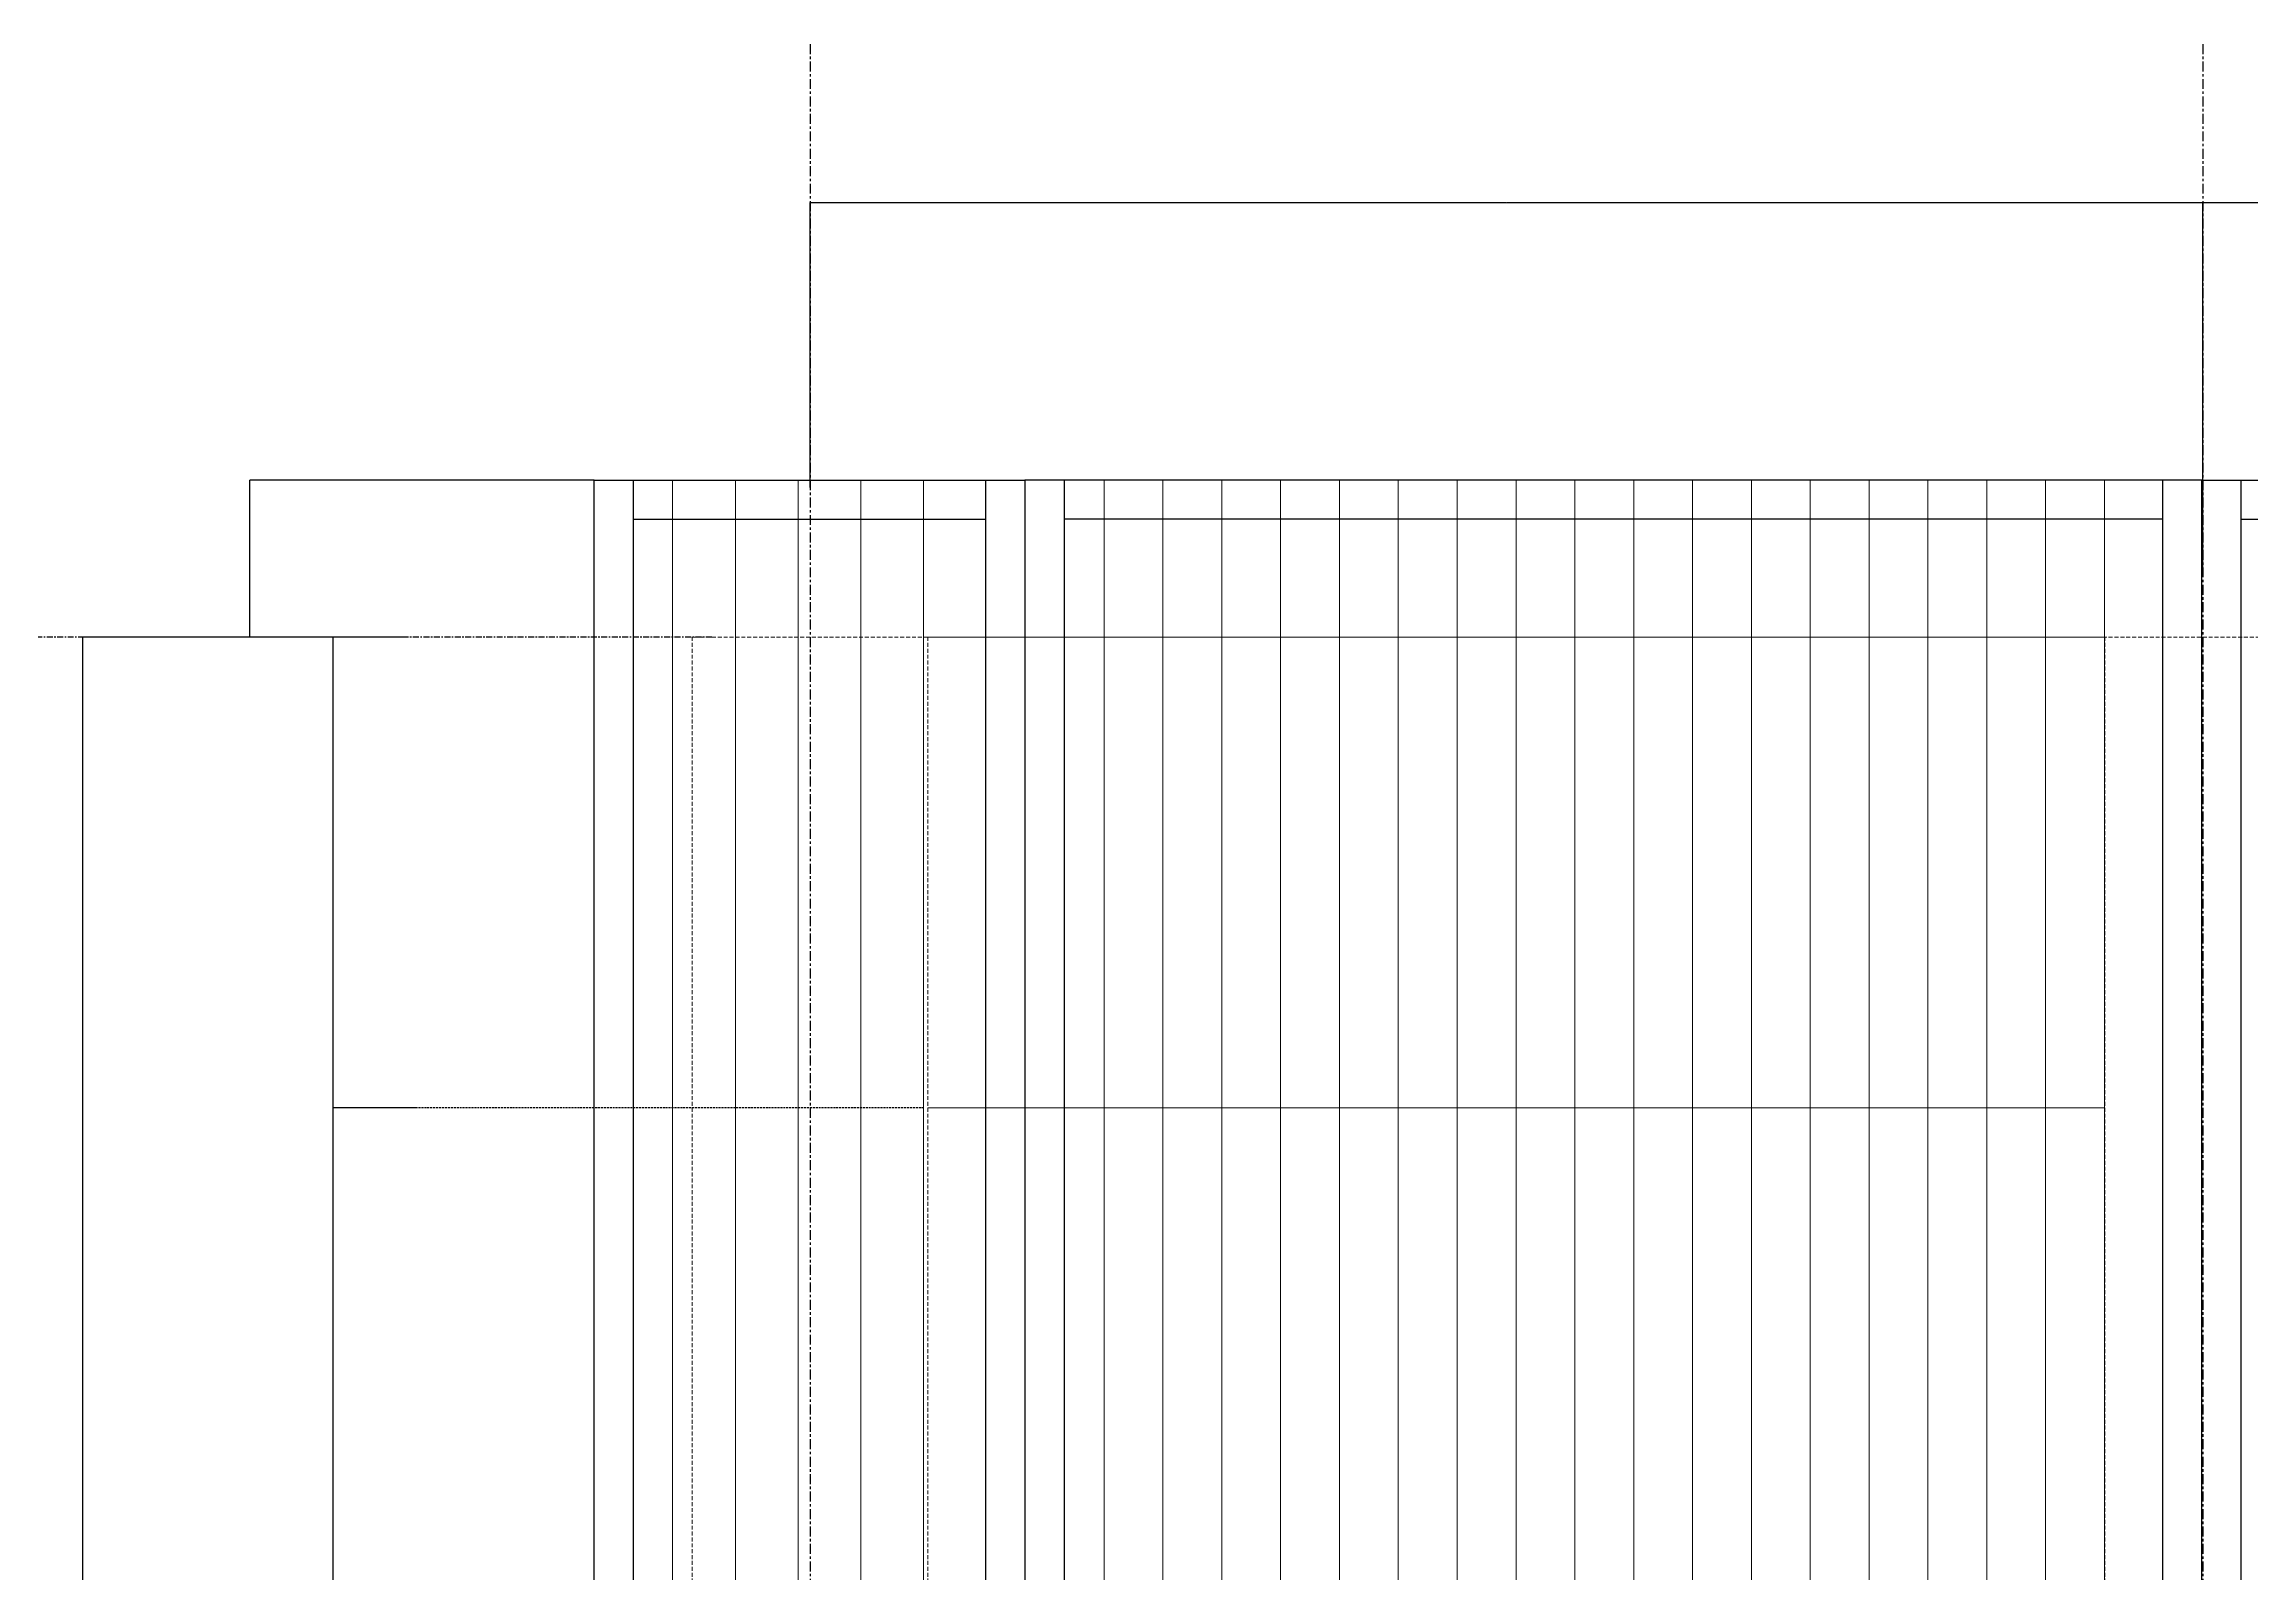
# Model space of a CAD drawing. Header units: millimetres. Extents: x 663313 to 1226001, y 1431724 to 1620898.
# Drawn here: x 796798 to 799611, y 1488214 to 1490164 of the extents above; entities that cross this region are included whole.
import ezdxf

# ---------------------------------------------------------------- set-up
doc = ezdxf.new("R2010")
doc.units = ezdxf.units.MM
for name, pattern in [('Grid Line', [22.225, 12.7, -3.175, 3.175, -3.175]), ('HIDDEN', [0.375, 0.25, -0.125]), ('XKITLINE00', [0])]:
    doc.linetypes.add(name, pattern=pattern)
doc.layers.get('Defpoints').update_dxf_attribs({"color": 140})
doc.layers.add('000 - 0_HIDE_OBJ_FRAMING_DEF_SUB', color=1, linetype='Continuous', plot=False)
for name, color, linetype, lineweight in [('A-FLOR-E', 2, 'Continuous', 9), ('A-GENM', 29, 'Continuous', 9), ('Part', 2, 'Continuous', 0)]:
    doc.layers.add(name, color=color, linetype=linetype, lineweight=lineweight)
doc.layers.add('DIM', color=1, linetype='Continuous')
doc.styles.add('Arial', font='arial.ttf')
doc.dimstyles.new('Dim - 40 - Cen', dxfattribs={"dimscale": 0.04, "dimtxt": 3, "dimasz": 1, "dimexe": 0, "dimexo": 2.5, "dimgap": 1.5, "dimtad": 1, "dimdec": 0, "dimlfac": 1000, "dimzin": 1, "dimdsep": 46, "dimtxsty": 'Arial', "dimblk": 'CEN1', "dimcen": 0.09, "dimclrd": 1, "dimclre": 49, "dimclrt": 3, "dimadec": 0, "dimazin": 0, "dimtfac": 1, "dimtdec": 0, "dimtix": 1, "dimtofl": 0, "dimtmove": 2, "dimatfit": 3, "dimfxl": 1, "dimtfill": 1, "dimtfillclr": 256, "dimtolj": 1, "dimtzin": 0, "dimarcsym": 0})
doc.dimstyles.new('Dim - 40 - End', dxfattribs={"dimscale": 0.04, "dimtxt": 3, "dimasz": 1, "dimexe": 0, "dimexo": 2.5, "dimgap": 1.5, "dimtad": 1, "dimdec": 0, "dimlfac": 1000, "dimzin": 1, "dimdsep": 46, "dimtxsty": 'Arial', "dimblk": 'END', "dimcen": 0.09, "dimclrd": 1, "dimclre": 49, "dimclrt": 3, "dimadec": 0, "dimazin": 0, "dimtfac": 1, "dimtdec": 0, "dimtix": 1, "dimtofl": 0, "dimtmove": 2, "dimatfit": 3, "dimfxl": 1, "dimtfill": 1, "dimtfillclr": 256, "dimtolj": 1, "dimtzin": 0, "dimarcsym": 0})

# ---------------------------------------------------------------- blocks, each defined once
blk = doc.blocks.new('GM_Louver Grill Vertical Z1 - Z Profile-18225337-ENT 4 ELE-4 sheet')
at = {"layer": 'A-GENM', "color": 39}
blk.add_line((131839.2, 105680), (131839.2, 110050), dxfattribs=at)
blk = doc.blocks.new('4')
at = {"layer": 'DIM'}
for p, q in [((128164.5, 105680), (128164.5, 110050)), ((128613.2, 110050), (128613.2, 105680)), ((128713.2, 110050), (128713.2, 105680)), ((130113.4, 105680), (130113.4, 110050)), ((130213.4, 105680), (130213.4, 110050)), ((128164.5, 110000), (128613.2, 110000)), ((130113.4, 110000), (128713.2, 110000)), ((130213.4, 110000), (131613.7, 110000))]:
    blk.add_line(p, q, dxfattribs=at)
for points in [[(128114.5, 110050), (128663.2, 110050), (128663.2, 105680), (128114.5, 105680)], [(130163.4, 110050), (128663.2, 110050), (128663.2, 105680), (130163.4, 105680)], [(130163.4, 110050), (131663.7, 110050), (131663.7, 105680), (130163.4, 105680)]]:
    blk.add_lwpolyline(points, close=True, dxfattribs=at)
at = {"layer": 'A-GENM'}
for p in [(-3624.8, 0), (-3544.8, 0), (-3464.9, 0), (-3384.9, 0), (-3305, 0), (-3075, 0), (-3000, 0), (-2925, 0), (-2850, 0), (-2775, 0), (-2700, 0), (-2625, 0), (-2550, 0), (-2475, 0), (-2400, 0), (-2325, 0), (-2250, 0), (-2175, 0), (-2100, 0), (-2025, 0), (-1950, 0), (-1875, 0), (-1800, 0)]:
    blk.add_blockref('GM_Louver Grill Vertical Z1 - Z Profile-18225337-ENT 4 ELE-4 sheet', p, dxfattribs=at)
blk = doc.blocks.new('CEN1')
at = {"color": 1}
for p, q in [((1.5, 0), (-1.5, 0)), ((0, 1.5), (0, -1.5))]:
    blk.add_line(p, q, dxfattribs=at)
at = {"color": 3}
blk.add_circle((0, 0), 0.75, dxfattribs=at)
blk = doc.blocks.new('*D3595')
at = {"layer": '000 - 0_HIDE_OBJ_FRAMING_DEF_SUB', "color": 49, "lineweight": -2, "transparency": 16777216}
for p, q in [((-3180, 110040.7), (-3180, 110403.7)), ((-1405, 109937.6), (-1405, 110403.7))]:
    blk.add_line(p, q, dxfattribs=at)
at = {"layer": '000 - 0_HIDE_OBJ_FRAMING_DEF_SUB', "color": 1, "lineweight": -2, "transparency": 16777216}
blk.add_line((-3180, 110403.7), (-1405, 110403.7), dxfattribs=at)
at = {"layer": 'Defpoints', "color": 0, "transparency": 16777216}
for p in [(-1405, 110403.7), (-3180, 110040.6), (-1405, 109937.5)]:
    blk.add_point(p, dxfattribs=at)
at = {"layer": '000 - 0_HIDE_OBJ_FRAMING_DEF_SUB', "color": 1, "lineweight": -2, "transparency": 16777216, "xscale": 0.04, "yscale": 0.04, "zscale": 0.04, "rotation": 180}
blk.add_blockref('CEN1', (-3180, 110403.7), dxfattribs=at)
at = {"layer": '000 - 0_HIDE_OBJ_FRAMING_DEF_SUB', "color": 1, "lineweight": -2, "transparency": 16777216, "xscale": 0.04, "yscale": 0.04, "zscale": 0.04}
blk.add_blockref('CEN1', (-1405, 110403.7), dxfattribs=at)
at = {"layer": '000 - 0_HIDE_OBJ_FRAMING_DEF_SUB', "color": 3, "transparency": 16777216, "insert": (-2292.5, 110403.8), "char_height": 0.12, "attachment_point": 5, "style": 'Arial', "bg_fill": 3, "box_fill_scale": 1.1, "bg_fill_color": 256, "bg_fill_true_color": 13158600, "bg_fill_transparency": 0}
blk.add_mtext('\\A1;1775000', dxfattribs=at)
blk = doc.blocks.new('*D3596')
at = {"layer": '000 - 0_HIDE_OBJ_FRAMING_DEF_SUB', "color": 49, "lineweight": -2, "transparency": 16777216}
for p, q in [((-1405, 109937.6), (-1405, 110403.7)), ((0, 110297.2), (0, 110403.7))]:
    blk.add_line(p, q, dxfattribs=at)
at = {"layer": '000 - 0_HIDE_OBJ_FRAMING_DEF_SUB', "color": 1, "lineweight": -2, "transparency": 16777216}
blk.add_line((-1405, 110403.7), (0, 110403.7), dxfattribs=at)
at = {"layer": 'Defpoints', "color": 0, "transparency": 16777216}
for p in [(0, 110403.7), (0, 110297.1), (-1405, 109937.5)]:
    blk.add_point(p, dxfattribs=at)
at = {"layer": '000 - 0_HIDE_OBJ_FRAMING_DEF_SUB', "color": 1, "lineweight": -2, "transparency": 16777216, "xscale": 0.04, "yscale": 0.04, "zscale": 0.04, "rotation": 180}
blk.add_blockref('CEN1', (-1405, 110403.7), dxfattribs=at)
at = {"layer": '000 - 0_HIDE_OBJ_FRAMING_DEF_SUB', "color": 1, "lineweight": -2, "transparency": 16777216, "xscale": 0.04, "yscale": 0.04, "zscale": 0.04}
blk.add_blockref('CEN1', (0, 110403.7), dxfattribs=at)
at = {"layer": '000 - 0_HIDE_OBJ_FRAMING_DEF_SUB', "color": 3, "transparency": 16777216, "insert": (-702.5, 110403.8), "char_height": 0.12, "attachment_point": 5, "style": 'Arial', "bg_fill": 3, "box_fill_scale": 1.1, "bg_fill_color": 256, "bg_fill_true_color": 13158600, "bg_fill_transparency": 0}
blk.add_mtext('\\A1;1405000', dxfattribs=at)
blk = doc.blocks.new('END')
at = {"color": 1}
for p, q in [((2, 0), (-2, 0)), ((0, 2), (0, -2))]:
    blk.add_line(p, q, dxfattribs=at)
at = {"color": 3}
blk.add_line((-1, -1), (1, 1), dxfattribs=at)
blk = doc.blocks.new('*D3603')
at = {"layer": '000 - 0_HIDE_OBJ_FRAMING_DEF_SUB', "color": 49, "lineweight": -2, "transparency": 16777216}
for p, q in [((-3682.1, 109250), (-3787.8, 109250)), ((-3682.1, 108540), (-3787.8, 108540))]:
    blk.add_line(p, q, dxfattribs=at)
at = {"layer": '000 - 0_HIDE_OBJ_FRAMING_DEF_SUB', "color": 1, "lineweight": -2, "transparency": 16777216}
blk.add_line((-3787.8, 108540), (-3787.8, 109250), dxfattribs=at)
at = {"layer": 'Defpoints', "color": 0, "transparency": 16777216}
for p in [(-3787.8, 109250), (-3682, 109250), (-3682, 108540)]:
    blk.add_point(p, dxfattribs=at)
at = {"layer": '000 - 0_HIDE_OBJ_FRAMING_DEF_SUB', "color": 1, "lineweight": -2, "transparency": 16777216, "xscale": 0.04, "yscale": 0.04, "zscale": 0.04}
for p, rotation in [((-3787.8, 109250), 90), ((-3787.8, 108540), 270)]:
    blk.add_blockref('END', p, dxfattribs=dict(at, rotation=rotation))
at = {"layer": '000 - 0_HIDE_OBJ_FRAMING_DEF_SUB', "color": 3, "transparency": 16777216, "insert": (-3787.9, 108895), "char_height": 0.12, "attachment_point": 5, "rotation": 90, "style": 'Arial', "bg_fill": 3, "box_fill_scale": 1.1, "bg_fill_color": 256, "bg_fill_true_color": 13158600, "bg_fill_transparency": 0}
blk.add_mtext('\\A1;710000', dxfattribs=at)
blk = doc.blocks.new('*D3604')
at = {"layer": '000 - 0_HIDE_OBJ_FRAMING_DEF_SUB', "color": 49, "lineweight": -2, "transparency": 16777216}
for p, q in [((-3695.1, 109850), (-3787.8, 109850)), ((-3695.1, 109250), (-3787.8, 109250))]:
    blk.add_line(p, q, dxfattribs=at)
at = {"layer": '000 - 0_HIDE_OBJ_FRAMING_DEF_SUB', "color": 1, "lineweight": -2, "transparency": 16777216}
blk.add_line((-3787.8, 109250), (-3787.8, 109850), dxfattribs=at)
at = {"layer": 'Defpoints', "color": 0, "transparency": 16777216}
for p in [(-3787.8, 109850), (-3695, 109850), (-3695, 109250)]:
    blk.add_point(p, dxfattribs=at)
at = {"layer": '000 - 0_HIDE_OBJ_FRAMING_DEF_SUB', "color": 1, "lineweight": -2, "transparency": 16777216, "xscale": 0.04, "yscale": 0.04, "zscale": 0.04}
for p, rotation in [((-3787.8, 109850), 90), ((-3787.8, 109250), 270)]:
    blk.add_blockref('END', p, dxfattribs=dict(at, rotation=rotation))
at = {"layer": '000 - 0_HIDE_OBJ_FRAMING_DEF_SUB', "color": 3, "transparency": 16777216, "insert": (-3787.9, 109550), "char_height": 0.12, "attachment_point": 5, "rotation": 90, "style": 'Arial', "bg_fill": 3, "box_fill_scale": 1.1, "bg_fill_color": 256, "bg_fill_true_color": 13158600, "bg_fill_transparency": 0}
blk.add_mtext('\\A1;600000', dxfattribs=at)
blk = doc.blocks.new('*D3619')
at = {"layer": '000 - 0_HIDE_OBJ_FRAMING_DEF_SUB', "color": 49, "lineweight": -2, "transparency": 16777216}
for p, q in [((-3881.2, 109850), (-4106.9, 109850)), ((-3881.2, 108540), (-4106.9, 108540))]:
    blk.add_line(p, q, dxfattribs=at)
at = {"layer": '000 - 0_HIDE_OBJ_FRAMING_DEF_SUB', "color": 1, "lineweight": -2, "transparency": 16777216}
blk.add_line((-4106.9, 108540), (-4106.9, 109850), dxfattribs=at)
at = {"layer": 'Defpoints', "color": 0, "transparency": 16777216}
for p in [(-4106.9, 109850), (-3881.1, 109850), (-3881.1, 108540)]:
    blk.add_point(p, dxfattribs=at)
at = {"layer": '000 - 0_HIDE_OBJ_FRAMING_DEF_SUB', "color": 1, "lineweight": -2, "transparency": 16777216, "xscale": 0.04, "yscale": 0.04, "zscale": 0.04}
for p, rotation in [((-4106.9, 109850), 90), ((-4106.9, 108540), 270)]:
    blk.add_blockref('END', p, dxfattribs=dict(at, rotation=rotation))
at = {"layer": '000 - 0_HIDE_OBJ_FRAMING_DEF_SUB', "color": 3, "transparency": 16777216, "insert": (-4107, 109195), "char_height": 0.12, "attachment_point": 5, "rotation": 90, "style": 'Arial', "bg_fill": 3, "box_fill_scale": 1.1, "bg_fill_color": 256, "bg_fill_true_color": 13158600, "bg_fill_transparency": 0}
blk.add_mtext('\\A1;1310000', dxfattribs=at)
blk = doc.blocks.new('*D3629')
at = {"layer": '000 - 0_HIDE_OBJ_FRAMING_DEF_SUB', "color": 49, "lineweight": -2, "transparency": 16777216}
for p, q in [((-3455.1, 110050), (-3893.8, 110050)), ((-3712.3, 109850), (-3893.8, 109850))]:
    blk.add_line(p, q, dxfattribs=at)
at = {"layer": '000 - 0_HIDE_OBJ_FRAMING_DEF_SUB', "color": 1, "lineweight": -2, "transparency": 16777216}
blk.add_line((-3893.8, 109850), (-3893.8, 110050), dxfattribs=at)
at = {"layer": 'Defpoints', "color": 0, "transparency": 16777216}
for p in [(-3893.8, 110050), (-3455, 110050), (-3712.2, 109850)]:
    blk.add_point(p, dxfattribs=at)
at = {"layer": '000 - 0_HIDE_OBJ_FRAMING_DEF_SUB', "color": 1, "lineweight": -2, "transparency": 16777216, "xscale": 0.04, "yscale": 0.04, "zscale": 0.04}
for p, rotation in [((-3893.8, 110050), 90), ((-3893.8, 109850), 270)]:
    blk.add_blockref('END', p, dxfattribs=dict(at, rotation=rotation))
at = {"layer": '000 - 0_HIDE_OBJ_FRAMING_DEF_SUB', "color": 3, "transparency": 16777216, "insert": (-3893.9, 109950), "char_height": 0.12, "attachment_point": 5, "rotation": 90, "style": 'Arial', "bg_fill": 3, "box_fill_scale": 1.1, "bg_fill_color": 256, "bg_fill_true_color": 13158600, "bg_fill_transparency": 0}
blk.add_mtext('\\A1;200000', dxfattribs=at)
blk = doc.blocks.new('W-1-PP18-ST_ENT4_REV00_20260531-231113_ELEVATION_4_ST')
at = {"layer": '000 - 0_HIDE_OBJ_FRAMING_DEF_SUB', "color": 251, "linetype": 'Grid Line'}
for p, q in [((-3180, 110605.5718), (-3180, 102240)), ((-1405, 110605.5718), (-1405, 102240))]:
    blk.add_line(p, q, dxfattribs=at)
at = {"layer": '000 - 0_HIDE_OBJ_FRAMING_DEF_SUB', "linetype": 'Grid Line', "ltscale": 0.6}
blk.add_line((-3304.9952, 109849.9999), (-6609.146, 109849.9999), dxfattribs=at)
at = {"layer": '000 - 0_HIDE_OBJ_FRAMING_DEF_SUB', "color": 251, "linetype": 'HIDDEN', "ltscale": 10}
blk.add_line((-3035.2084, 109249.9999), (-3743.5951, 109249.9999), dxfattribs=at)
at = {"layer": 'A-FLOR-E', "color": 1, "linetype": 'HIDDEN', "ltscale": 20}
for points in [[(-3030, 102240), (-3030, 109849.9999), (-3330, 109849.9999), (-3330, 102240)], [(-1279.9945, 102240), (-1280, 109849.9999), (-1530, 109849.9999), (-1529.9945, 102240)]]:
    blk.add_lwpolyline(points, dxfattribs=at)
at = {"layer": 'Part', "linetype": 'XKITLINE00', "lineweight": 0}
for p, q in [((-1529.9965, 109849.9999), (-3030, 109849.9999)), ((-1529.9965, 109249.9999), (-3030, 109249.9999))]:
    blk.add_line(p, q, dxfattribs=at)
blk.add_blockref('4', (-131569.4634, 0))
at = {"layer": '000 - 0_HIDE_OBJ_FRAMING_DEF_SUB', "color": 1}
dim = blk.add_linear_dim(base=(-1405, 110403.6556), p1=(-3180, 110040.5846), p2=(-1405, 109937.5387), dimstyle='Dim - 40 - Cen', dxfattribs=at)
dim.commit()
dim.dimension.update_dxf_attribs({"geometry": '*D3595', "text_midpoint": (-2292.5, 110403.7768)})
for base, p1, p2, picture, middle in [((-4106.8652, 109849.9999), (-3881.1218, 108540), (-3881.1218, 109849.9999), '*D3619', (-4106.9865, 109195)), ((-3787.7573, 109249.9999), (-3682.0185, 108540), (-3682.0185, 109249.9999), '*D3603', (-3787.8785, 108895))]:
    dim = blk.add_linear_dim(base=base, p1=p1, p2=p2, angle=90, dimstyle='Dim - 40 - End', dxfattribs=at)
    dim.commit()
    dim.dimension.update_dxf_attribs({"geometry": picture, "text_midpoint": middle})
dim = blk.add_linear_dim(base=(0, 110403.6556), p1=(-1405, 109937.5387), p2=(0, 110297.1022), dimstyle='Dim - 40 - Cen', dxfattribs=at)
dim.commit()
dim.dimension.update_dxf_attribs({"geometry": '*D3596', "text_midpoint": (-702.5, 110403.7768)})
dim = blk.add_linear_dim(base=(-3787.7573, 109849.9999), p1=(-3694.9754, 109249.9999), p2=(-3694.9754, 109849.9999), angle=90, dimstyle='Dim - 40 - End', dxfattribs=at)
dim.commit()
dim.dimension.update_dxf_attribs({"geometry": '*D3604', "text_midpoint": (-3787.8785, 109550)})
dim = blk.add_linear_dim(base=(-3893.7993, 110050), p1=(-3712.1667, 109849.9999), p2=(-3455.0084, 110050), angle=90, dimstyle='Dim - 40 - End', dxfattribs=at)
dim.commit()
dim.dimension.update_dxf_attribs({"geometry": '*D3629', "text_midpoint": (-3893.9206, 109950)})

msp = doc.modelspace()

# ---------------------------------------------------------------- block references
at = {"layer": 'DIM', "color": 1}
msp.add_blockref('W-1-PP18-ST_ENT4_REV00_20260531-231113_ELEVATION_4_ST', (800953.6784, 1379558.2938), dxfattribs=at)

doc.saveas('drawing.dxf')
